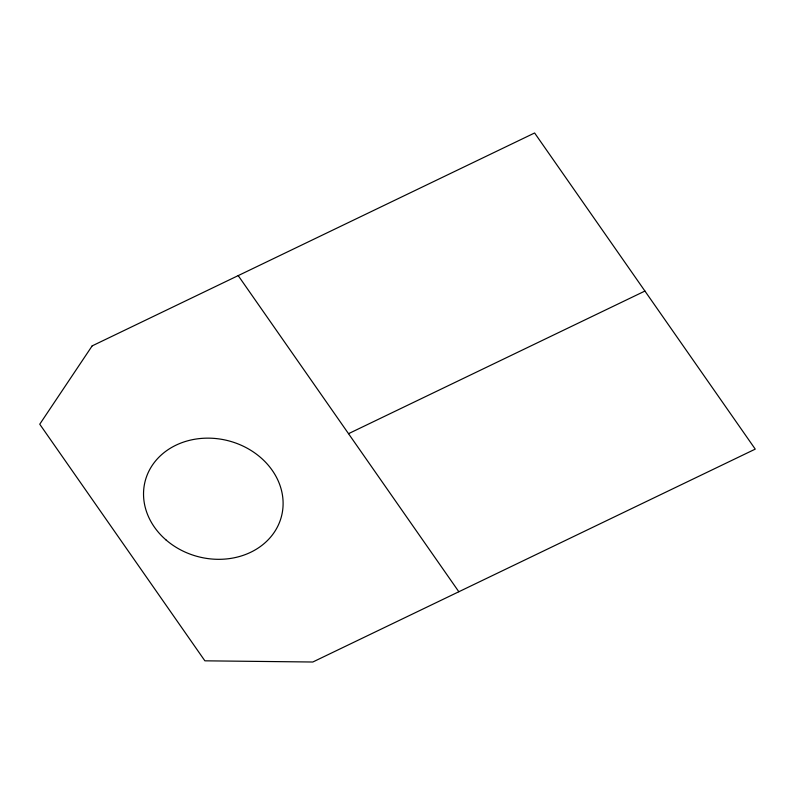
<?xml version="1.0" encoding="UTF-8"?>
<svg xmlns="http://www.w3.org/2000/svg" width="795" height="795" viewBox="0 0 795 795"><rect width="100%" height="100%" fill="white"/><g stroke="black" fill="none" stroke-linecap="round" stroke-linejoin="round"><path stroke-width="1.19" d="M348.528 433.673L644.934 291.05M238.202 275.607L458.844 591.748M92.17 345.875L39.75 424.212L204.881 660.824L312.803 662.016L755.25 449.125L534.608 132.984L92.17 345.875M166.066 539.984A70.387 59.883 14.4 0 0 281.42 516.541A70.387 59.883 14.4 0 0 192.479 439.675A70.387 59.883 14.4 0 0 166.066 539.984"/></g></svg>
